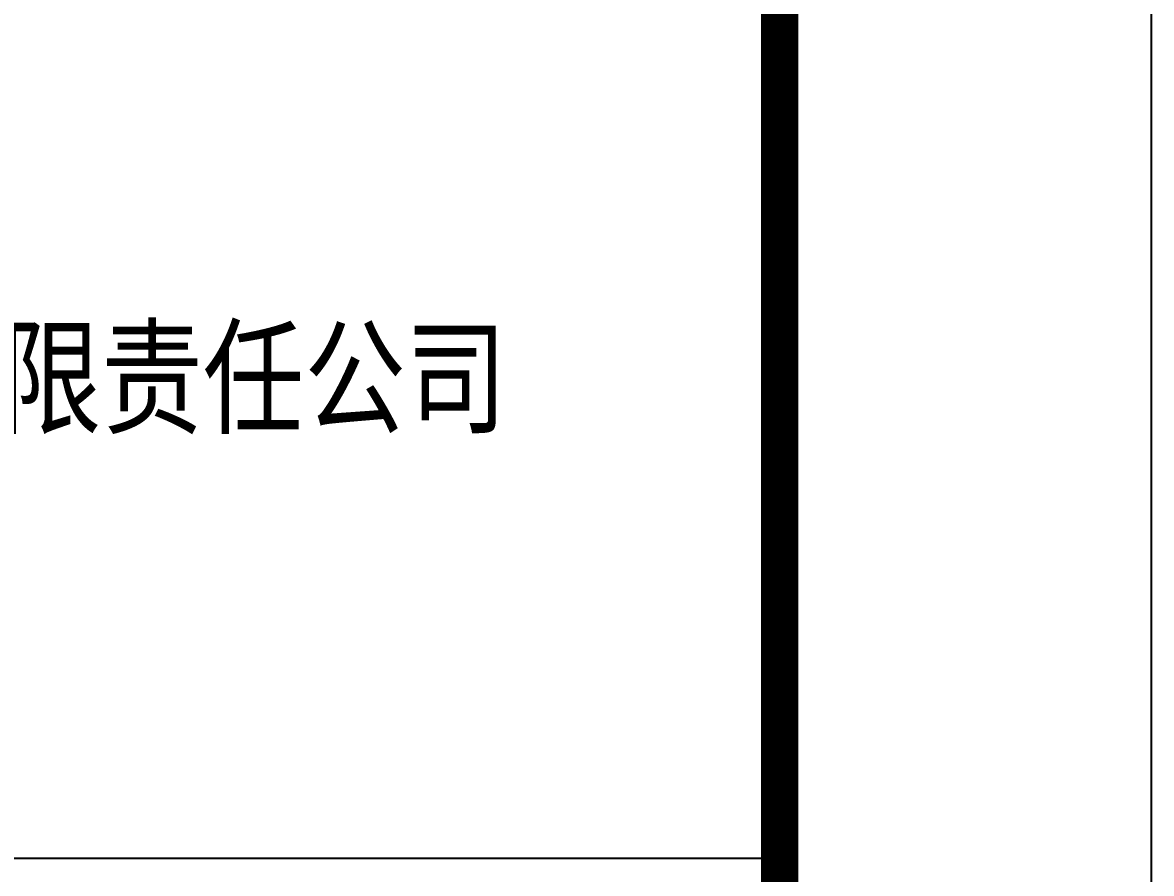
# Model space of a CAD drawing. Extents: x 8844666 to 9156203, y 1662182 to 2655606.
# Drawn here: x 9151648 to 9156203, y 1815692 to 1819123 of the extents above; entities that cross this region are included whole.
import ezdxf
from ezdxf.enums import TextEntityAlignment as Align

# ---------------------------------------------------------------- set-up
doc = ezdxf.new("R2010")
doc.units = 0
doc.header["$LTSCALE"] = 1000
doc.header["$MEASUREMENT"] = 0
doc.layers.get('0').update_dxf_attribs({"linetype": 'CONTINUOUS'})
doc.layers.add('PP-PM-TK', color=7, linetype='CONTINUOUS')
doc.layers.add('PUB_TITLE', color=4, linetype='CONTINUOUS')
doc.styles.add('仿宋', font='', dxfattribs={"width": 0.8})
doc.styles.get('仿宋').set_extended_font_data('SimSun')

# ---------------------------------------------------------------- blocks, each defined once
blk = doc.blocks.new('A1-TK')
at = {"layer": 'PP-PM-TK', "color": 4}
blk.add_line((9146250.4, 1810979.9), (9151750.4, 1810979.9), dxfattribs=at)
at = {"layer": 'PP-PM-TK', "color": 4, "const_width": 70}
blk.add_lwpolyline([(9146250.4, 1854615.8), (9151750.4, 1854615.8), (9151750.4, 1797215.8), (9146250.4, 1797215.8)], close=True, dxfattribs=at)
at = {"layer": 'PUB_TITLE', "color": 0, "style": '仿宋', "width": 0.8}
blk.add_text('安徽茶之源机械研发有限责任公司', height=250, dxfattribs=at).set_placement((9148971.2, 1812147.7), align=Align.CENTER)

msp = doc.modelspace()

# ---------------------------------------------------------------- linework, layer by layer
at = {"layer": 'PUB_TITLE'}
msp.add_lwpolyline([(8903902.8, 1793606.7), (9156202.8, 1793606.7), (9156202.8, 1882706.7), (8903902.8, 1882706.7)], close=True, dxfattribs=at)
at = {"layer": 'PUB_TITLE', "const_width": 150}
msp.add_lwpolyline([(8907652.8, 1795106.7), (9154702.8, 1795106.7), (9154702.8, 1881206.7), (8907652.8, 1881206.7)], close=True, dxfattribs=at)

# ---------------------------------------------------------------- block references
at = {"xscale": 1.5, "yscale": 1.5, "zscale": 1.5}
msp.add_blockref('A1-TK', (-4572922.9, -900717.1), dxfattribs=at)

doc.saveas('drawing.dxf')
